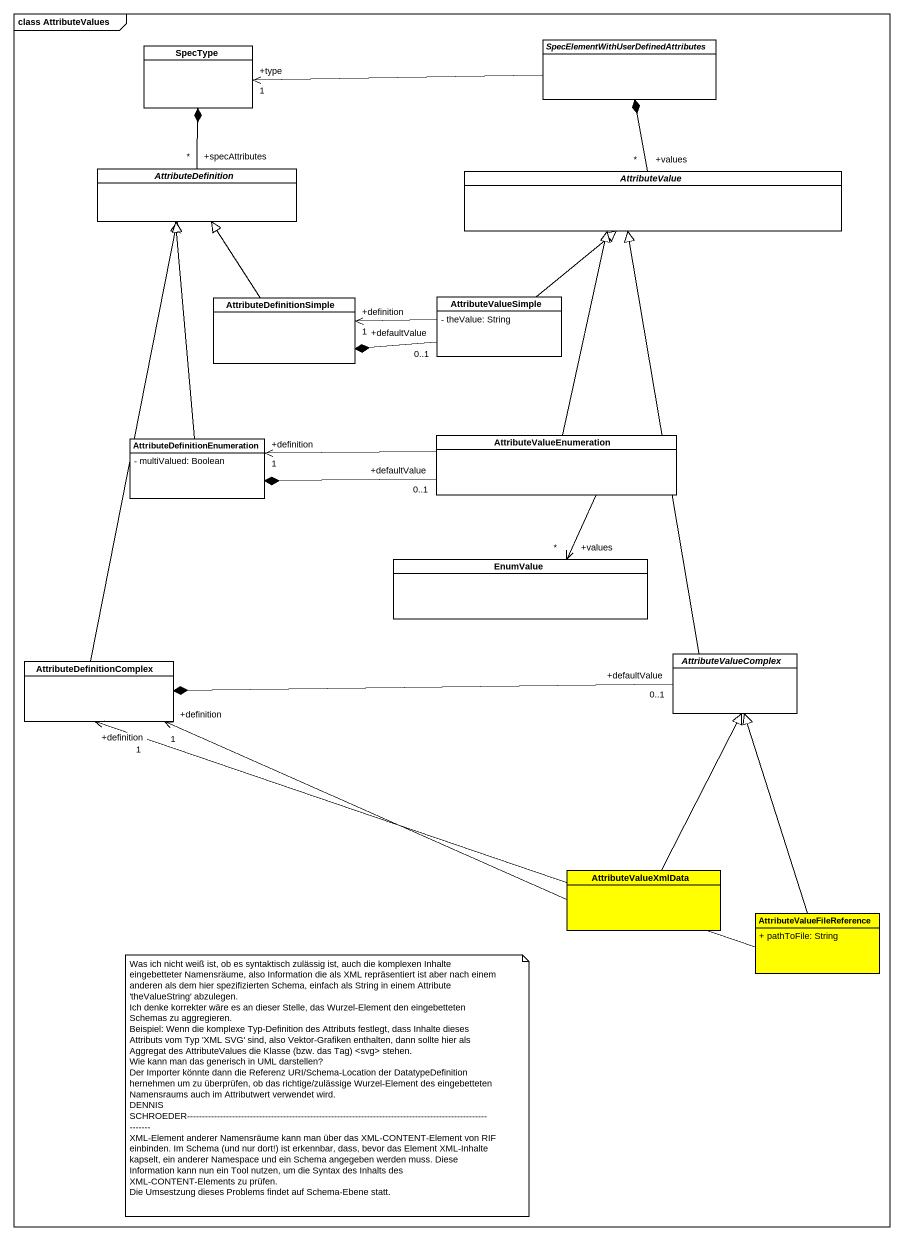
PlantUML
@startuml
mainframe class AttributeValues
hide circle
hide empty members
skinparam classAttributeIconSize 0
class SpecType
abstract class "SpecElementWithUserDefinedAttributes" as SpecElementWithUserDefinedAt
abstract class AttributeDefinition
abstract class AttributeValue
class AttributeDefinitionSimple
class AttributeValueSimple {
  - theValue: String
}
class "AttributeDefinitionEnumeration" as AttributeDefinitionEnumerati {
  - multiValued: Boolean
}
class AttributeValueEnumeration
class EnumValue
class AttributeDefinitionComplex
abstract class AttributeValueComplex
class AttributeValueXmlData #FFFF00
class AttributeValueFileReference #FFFF00 {
  + pathToFile: String
}
SpecElementWithUserDefinedAt -left-> "+type\n1" SpecType
AttributeDefinition "+specAttributes\n*" -up-* SpecType
AttributeValue "+values\n*" -up-* SpecElementWithUserDefinedAt
AttributeDefinitionSimple -up-|> AttributeDefinition
AttributeValueSimple -up-|> AttributeValue
AttributeValueSimple "+defaultValue\n0..1" -left-* AttributeDefinitionSimple
AttributeValueSimple -left-> "+definition\n1" AttributeDefinitionSimple
AttributeDefinitionEnumerati -up-|> AttributeDefinition
AttributeValueEnumeration -up-|> AttributeValue
AttributeValueEnumeration -left-> "+definition\n1" AttributeDefinitionEnumerati
AttributeValueEnumeration "+defaultValue\n0..1" -left-* AttributeDefinitionEnumerati
AttributeValueEnumeration --> "+values\n*" EnumValue
AttributeDefinitionComplex -up-|> AttributeDefinition
AttributeValueComplex -up-|> AttributeValue
AttributeValueComplex "+defaultValue\n0..1" -left-* AttributeDefinitionComplex
AttributeValueXmlData -left-> "+definition\n1" AttributeDefinitionComplex
AttributeValueXmlData -up-|> AttributeValueComplex
AttributeValueFileReference -left-> "+definition\n1" AttributeDefinitionComplex
AttributeValueFileReference -up-|> AttributeValueComplex
note as N1
  Was ich nicht weiß ist, ob es syntaktisch zulässig ist, auch die komplexen Inhalte eingebetteter Namensräume, also Information die als XML repräsentiert ist aber nach einem anderen als dem hier spezifizierten Schema, einfach als String in einem Attribute 'theValueString' abzulegen.
  Ich denke korrekter wäre es an dieser Stelle, das Wurzel-Element den eingebetteten Schemas zu aggregieren.
  Beispiel: Wenn die komplexe Typ-Definition des Attributs festlegt, dass Inhalte dieses Attributs vom Typ 'XML SVG' sind, also Vektor-Grafiken enthalten, dann sollte hier als Aggregat des AttributeValues die Klasse (bzw. das Tag) <svg> stehen.
  Wie kann man das generisch in UML darstellen?
  Der Importer könnte dann die Referenz URI/Schema-Location der DatatypeDefinition hernehmen um zu überprüfen, ob das richtige/zulässige Wurzel-Element des eingebetteten Namensraums auch im Attributwert verwendet wird.
  DENNIS SCHROEDER~--~--~--~--~--~--~--~--~--~--~--~--~--~--~--~--~--~--~--~--~--~--~--~--~--~--~--~--~--~--~--~--~--~--~--~--~--~--~--~--~--~--~--~--~--~--~--~--~--~--~--~--~---
  XML-Element anderer Namensräume kann man über das XML-CONTENT-Element von RIF einbinden. Im Schema (und nur dort!) ist erkennbar, dass, bevor das Element XML-Inhalte kapselt, ein anderer Namespace und ein Schema angegeben werden muss. Diese Information kann nun ein Tool nutzen, um die Syntax des Inhalts des XML-CONTENT-Elements zu prüfen.
  Die Umsestzung dieses Problems findet auf Schema-Ebene statt.
end note
@enduml
